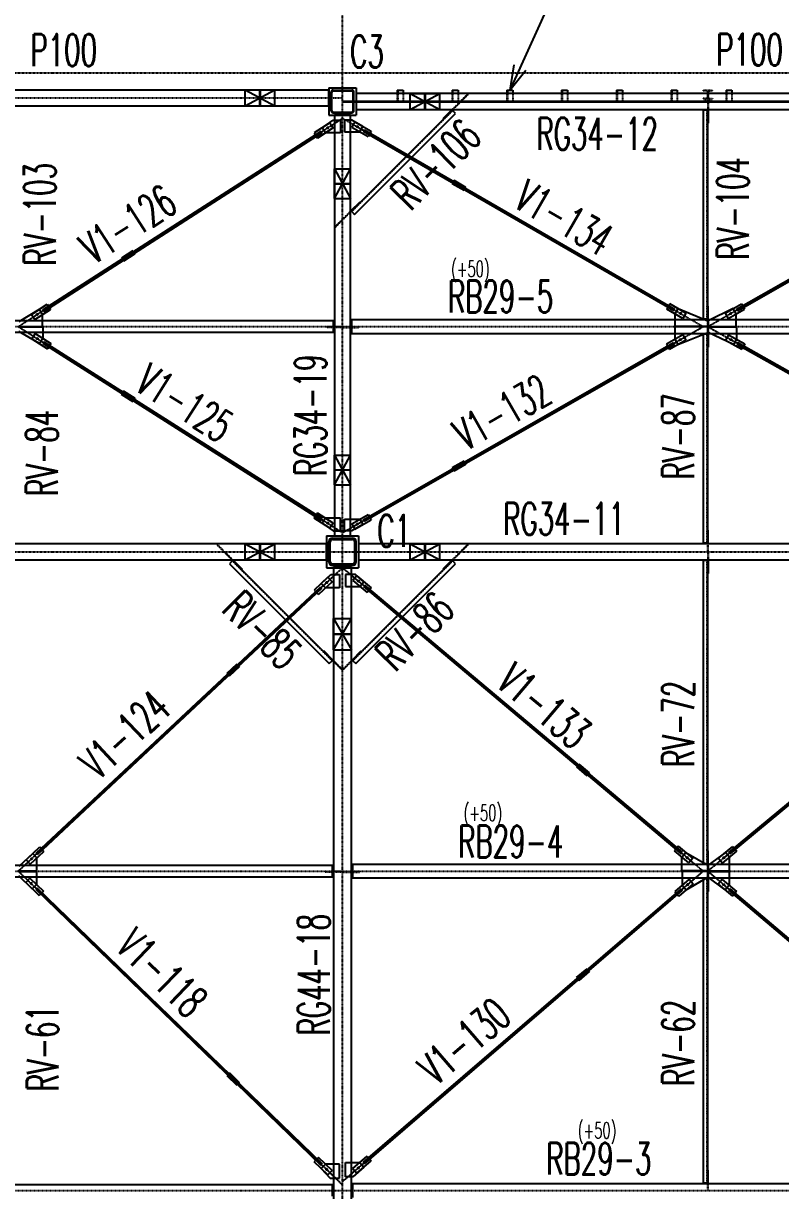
# Model space of a CAD drawing. Header units: millimetres. Extents: x -87051 to 180003, y -2961 to 97158.
# Drawn here: x 119369 to 127662, y 33099 to 45891 of the extents above; entities that cross this region are included whole.
import ezdxf

# ---------------------------------------------------------------- set-up
doc = ezdxf.new("R2010")
doc.units = ezdxf.units.MM
doc.header["$LTSCALE"] = 0.2
doc.linetypes.add('CENTER', pattern=[2, 1.25, -0.25, 0.25, -0.25])
doc.linetypes.add('HIDDEN', pattern=[0.375, 0.25, -0.125])
doc.styles.get("Standard").update_dxf_attribs({"font": 'simplex.shx', "width": 0.8, "height": 700, "bigfont": 'extfont2.shx'})

msp = doc.modelspace()

# ---------------------------------------------------------------- linework, layer by layer
at = {"color": 8, "linetype": 'CENTER'}
for p, q in [((122863.9, 16500.6), (122863.9, 47350.6)), ((110913.9, 45350.6), (161113.9, 45350.6)), ((119313.9, 42568.1), (122863.9, 44850.6)), ((122863.9, 44850.6), (126813.9, 42568.1)), ((126863.9, 42568.1), (130863.9, 44850.6)), ((119313.9, 42568.1), (122863.9, 40310.6)), ((122863.9, 40310.6), (126813.9, 42568.1)), ((126863.9, 42568.1), (130863.9, 40310.6)), ((110913.9, 40100.6), (161113.9, 40100.6)), ((119313.9, 36600.6), (122863.9, 39925.6)), ((122863.9, 39925.6), (126813.9, 36600.6)), ((126863.9, 36600.6), (130863.9, 39925.6)), ((119313.9, 36600.6), (122863.9, 33162.6)), ((122863.9, 33200.1), (126813.9, 36600.6)), ((126863.9, 36600.6), (130863.9, 33200.1))]:
    msp.add_line(p, q, dxfattribs=at)
at = {"color": 8, "linetype": 'Continuous'}
for p, q in [((125416.3, 46752.4), (124695.3, 45160.6)), ((124740.9, 45436.9), (124695.3, 45160.6)), ((124695.3, 45160.6), (124872.9, 45377.1)), ((121958.9, 45160.6), (116668.9, 45160.6)), ((121798.9, 45161.1), (122123.9, 45161.1)), ((121798.9, 44986.1), (121798.9, 45161.1)), ((121798.9, 44986.1), (122123.9, 45161.1)), ((121798.9, 45161.1), (122123.9, 44986.1)), ((121958.9, 44986.6), (121958.9, 45160.6)), ((121963.9, 45160.6), (121963.9, 44986.6)), ((122713.9, 45160.6), (121963.9, 45160.6)), ((122123.9, 44986.1), (122123.9, 45161.1)), ((122713.9, 45185.6), (123013.9, 45185.6)), ((122713.9, 45185.6), (122713.9, 44885.6)), ((122713.9, 44986.6), (122713.9, 45160.6)), ((122761.4, 45160.6), (122966.4, 45160.6)), ((123013.9, 45185.6), (123013.9, 44885.6)), ((123463.9, 45160.6), (123528.9, 45160.6)), ((123463.9, 45160.6), (123463.9, 45122.6)), ((123469.9, 45160.6), (123469.9, 45122.6)), ((123528.9, 45160.6), (123528.9, 45122.6)), ((124063.9, 45160.6), (124128.9, 45160.6)), ((124063.9, 45160.6), (124063.9, 45122.6)), ((124069.9, 45160.6), (124069.9, 45122.6)), ((124128.9, 45160.6), (124128.9, 45122.6)), ((124663.9, 45160.6), (124728.9, 45160.6)), ((124663.9, 45160.6), (124663.9, 45122.6)), ((124669.9, 45160.6), (124669.9, 45122.6)), ((124728.9, 45160.6), (124728.9, 45122.6)), ((125263.9, 45160.6), (125328.9, 45160.6)), ((125263.9, 45160.6), (125263.9, 45122.6)), ((125269.9, 45160.6), (125269.9, 45122.6)), ((125328.9, 45160.6), (125328.9, 45122.6)), ((125863.9, 45160.6), (125928.9, 45160.6)), ((125863.9, 45160.6), (125863.9, 45122.6)), ((125869.9, 45160.6), (125869.9, 45122.6)), ((125928.9, 45160.6), (125928.9, 45122.6)), ((126463.9, 45160.6), (126528.9, 45160.6)), ((126463.9, 45160.6), (126463.9, 45122.6)), ((126469.9, 45160.6), (126469.9, 45122.6)), ((126528.9, 45160.6), (126528.9, 45122.6)), ((127063.9, 45160.6), (127128.9, 45160.6)), ((127063.9, 45160.6), (127063.9, 45122.6)), ((127069.9, 45160.6), (127069.9, 45122.6)), ((127128.9, 45160.6), (127128.9, 45122.6)), ((122738.9, 44933.1), (122738.9, 45138.1)), ((122747.9, 44933.1), (122747.9, 45138.1)), ((122761.4, 45151.6), (122966.4, 45151.6)), ((122863.9, 45038.6), (130863.9, 45038.6)), ((122863.9, 45032.6), (130863.9, 45032.6)), ((122979.9, 44933.1), (122979.9, 45138.1)), ((122988.9, 44933.1), (122988.9, 45138.1)), ((123013.9, 45122.6), (123013.9, 44948.6)), ((123763.9, 45122.6), (123013.9, 45122.6)), ((123603.9, 45123.1), (123928.9, 45123.1)), ((123603.9, 44948.1), (123603.9, 45123.1)), ((123603.9, 44948.1), (123928.9, 45123.1)), ((123603.9, 45123.1), (123928.9, 44948.1)), ((123763.9, 44948.6), (123763.9, 45122.6)), ((123768.9, 45122.6), (123768.9, 44948.6)), ((129958.9, 45122.6), (123768.9, 45122.6)), ((123928.9, 44948.1), (123928.9, 45123.1)), ((116668.9, 44986.6), (121958.9, 44986.6)), ((121798.9, 44986.1), (122123.9, 44986.1)), ((121963.9, 44986.6), (122713.9, 44986.6)), ((122761.4, 44919.6), (122966.4, 44919.6)), ((122761.4, 44910.6), (122966.4, 44910.6)), ((124066.9, 44938.6), (122960.9, 43832.6)), ((122996.2, 43797.3), (124102.2, 44903.3)), ((123013.9, 44948.6), (123763.9, 44948.6)), ((123603.9, 44948.1), (123928.9, 44948.1)), ((123768.9, 44948.6), (129958.9, 44948.6)), ((124062.6, 44942.9), (123963.6, 44843.9)), ((124066.9, 44938.6), (123967.9, 44839.6)), ((124068.4, 44948.6), (124062.6, 44942.9)), ((124076.9, 44948.6), (124066.9, 44938.6)), ((124102.2, 44903.3), (124066.9, 44938.6)), ((126863.9, 44938.6), (126813.9, 44938.6)), ((126813.9, 44938.6), (126813.9, 42652.6)), ((126863.9, 44948.6), (126863.9, 44938.6)), ((126863.9, 42652.6), (126863.9, 44938.6)), ((126863.9, 44938.6), (126863.9, 44798.6)), ((126869.9, 44948.6), (126869.9, 44938.6)), ((126869.9, 44938.6), (126869.9, 44798.6)), ((122725.5, 44801.5), (122553.1, 44690.6)), ((122641.4, 44747.4), (122761.9, 44830.6)), ((122713.9, 44885.6), (123013.9, 44885.6)), ((122725.5, 44801.5), (122761.7, 44745.1)), ((122761.9, 44830.6), (122841.9, 44830.6)), ((122950.9, 44885.6), (122776.9, 44885.6)), ((122776.9, 44885.6), (122776.9, 44135.6)), ((122841.9, 44830.6), (122841.9, 44691)), ((122885.9, 44830.6), (122885.9, 44703)), ((122965.9, 44830.6), (122885.9, 44830.6)), ((122950.9, 44135.6), (122950.9, 44885.6)), ((122999.3, 44811.1), (122965.7, 44753.1)), ((123085.8, 44761), (122965.9, 44830.6)), ((122999.3, 44811.1), (123176.8, 44708.5)), ((123963.6, 44843.9), (123967.9, 44839.6)), ((126863.9, 44798.6), (126869.9, 44798.6)), ((119581, 42751.8), (122628.8, 44711.4)), ((119591.8, 42734.9), (122639.7, 44694.6)), ((122553.1, 44690.6), (122589.3, 44634.2)), ((122761.7, 44745.1), (122589.3, 44634.2)), ((122628.8, 44711.4), (122639.7, 44694.6)), ((122677.6, 44691), (122641.4, 44747.4)), ((122841.9, 44691), (122677.6, 44691)), ((122711.5, 44756.2), (122691.5, 44736.2)), ((122691.5, 44746.2), (122711.5, 44746.2)), ((122701.5, 44756.2), (122701.5, 44736.2)), ((122885.9, 44703), (123052.3, 44703)), ((122965.7, 44753.1), (123143.2, 44650.5)), ((123035.8, 44767.1), (123015.8, 44747.1)), ((123015.8, 44757.1), (123035.8, 44757.1)), ((123025.8, 44767.1), (123025.8, 44747.1)), ((123052.3, 44703), (123085.8, 44761)), ((123100.1, 44725.7), (123090.1, 44708.4)), ((123090.1, 44708.4), (126491.1, 42743.1)), ((123100.1, 44725.7), (126501.1, 42760.4)), ((123176.8, 44708.5), (123143.2, 44650.5)), ((127179.4, 42759.7), (130627, 44727)), ((127189.3, 42742.3), (130636.9, 44709.6)), ((122776.4, 44295.6), (122951.4, 44295.6)), ((122776.4, 43970.6), (122776.4, 44295.6)), ((122776.4, 43970.6), (122951.4, 44295.6)), ((122776.4, 44295.6), (122951.4, 43970.6)), ((122951.4, 43970.6), (122951.4, 44295.6)), ((122776.9, 44135.6), (122950.9, 44135.6)), ((124085.8, 44167.6), (124065.8, 44133)), ((124195.7, 44058), (124065.8, 44133)), ((124215.7, 44092.6), (124085.8, 44167.6)), ((122950.9, 44130.6), (122776.9, 44130.6)), ((122776.9, 44130.6), (122776.9, 40998.3)), ((122950.9, 40998.3), (122950.9, 44130.6)), ((124215.7, 44092.6), (124195.7, 44058)), ((122776.4, 43970.6), (122951.4, 43970.6)), ((122956.6, 43836.9), (123055.6, 43935.9)), ((122960.9, 43832.6), (123059.9, 43931.6)), ((123055.6, 43935.9), (123059.9, 43931.6)), ((122950.9, 43831.1), (122956.6, 43836.9)), ((122950.9, 43822.6), (122960.9, 43832.6)), ((122960.9, 43832.6), (122996.2, 43797.3)), ((120569.1, 43399), (120442.9, 43317.8)), ((120590.7, 43365.3), (120464.6, 43284.2)), ((120569.1, 43399), (120590.7, 43365.3)), ((120442.9, 43317.8), (120464.6, 43284.2)), ((119543.1, 42755.3), (119319.9, 42620.1)), ((119458.9, 42701.2), (119631.4, 42812.1)), ((119495.2, 42644.9), (119667.6, 42755.7)), ((119579.3, 42698.9), (119543.1, 42755.3)), ((119591.8, 42734.9), (119581, 42751.8)), ((119631.4, 42812.1), (119667.6, 42755.7)), ((126447.9, 42818.3), (126414.4, 42760.3)), ((126591.9, 42657.7), (126414.4, 42760.3)), ((126625.4, 42715.7), (126447.9, 42818.3)), ((126491.1, 42743.1), (126501.1, 42760.4)), ((126505.3, 42707.7), (126538.9, 42765.7)), ((126538.9, 42765.7), (126863.9, 42632.6)), ((126863.9, 42652.6), (126863.9, 42792.6)), ((126863.9, 42792.6), (126869.9, 42792.6)), ((126869.9, 42652.6), (126869.9, 42792.6)), ((127141.7, 42765.2), (126869.9, 42632.6)), ((127054.9, 42715.7), (127232.9, 42817.3)), ((127088.1, 42657.5), (127266.1, 42759.1)), ((127174.9, 42707), (127141.7, 42765.2)), ((127189.3, 42742.3), (127179.4, 42759.7)), ((127232.9, 42817.3), (127266.1, 42759.1)), ((122766.9, 42630.1), (115860.9, 42630.1)), ((119458.9, 42701.2), (119495.2, 42644.9)), ((119529.1, 42710.1), (119509.1, 42690.1)), ((119509.1, 42700.1), (119529.1, 42700.1)), ((119519.1, 42710.1), (119519.1, 42690.1)), ((119579.3, 42570.6), (119579.3, 42698.9)), ((122766.9, 42506.1), (122766.9, 42630.1)), ((122960.9, 42642.6), (122960.9, 42493.6)), ((130766.9, 42642.6), (122960.9, 42642.6)), ((126505.3, 42570.9), (126505.3, 42707.7)), ((126575.4, 42721.7), (126555.4, 42701.7)), ((126555.4, 42711.7), (126575.4, 42711.7)), ((126565.4, 42721.7), (126565.4, 42701.7)), ((126625.4, 42715.7), (126591.9, 42657.7)), ((126813.9, 42652.6), (126863.9, 42652.6)), ((126863.9, 42642.6), (126863.9, 42652.6)), ((126863.9, 42632.6), (126863.9, 42580.9)), ((126869.9, 42642.6), (126869.9, 42652.6)), ((126869.9, 42632.6), (126869.9, 42580.9)), ((127054.9, 42715.7), (127088.1, 42657.5)), ((127124.9, 42721.3), (127104.9, 42701.3)), ((127104.9, 42711.3), (127124.9, 42711.3)), ((127114.9, 42721.3), (127114.9, 42701.3)), ((127174.9, 42570.9), (127174.9, 42707)), ((115860.9, 42506.1), (122766.9, 42506.1)), ((119545.7, 42381), (119319.9, 42516.1)), ((119329.9, 42570.6), (119579.3, 42570.6)), ((119329.9, 42565.6), (119581.6, 42565.6)), ((119497.3, 42491.2), (119461.3, 42434.7)), ((119497.3, 42491.2), (119670.2, 42381.2)), ((119581.6, 42565.6), (119581.6, 42437.5)), ((122776.9, 42565.6), (122766.9, 42565.6)), ((122776.9, 42556.6), (122766.9, 42556.6)), ((122950.9, 42565.4), (122960.9, 42565.4)), ((122950.9, 42556.4), (122960.9, 42556.4)), ((122960.9, 42493.6), (130766.9, 42493.6)), ((126589.8, 42478.6), (126411.8, 42376.9)), ((126853.9, 42565.4), (126502.9, 42565.4)), ((126502.9, 42565.4), (126502.9, 42429)), ((126853.9, 42570.9), (126505.3, 42570.9)), ((126536.2, 42370.8), (126863.9, 42503.6)), ((126589.8, 42478.6), (126623, 42420.4)), ((126863.9, 42483.6), (126813.9, 42483.6)), ((126813.9, 42483.6), (126813.9, 40197.6)), ((126853.9, 42570.9), (126863.9, 42580.9)), ((126853.9, 42565.4), (126863.9, 42555.4)), ((126863.9, 42503.6), (126863.9, 42555.4)), ((126863.9, 42493.6), (126863.9, 42483.6)), ((126863.9, 40197.6), (126863.9, 42483.6)), ((126863.9, 42483.6), (126863.9, 42343.6)), ((126879.9, 42570.9), (126869.9, 42580.9)), ((126879.9, 42565.4), (126869.9, 42555.4)), ((126869.9, 42503.6), (126869.9, 42555.4)), ((127144.4, 42371.3), (126869.9, 42503.6)), ((126869.9, 42493.6), (126869.9, 42483.6)), ((126869.9, 42483.6), (126869.9, 42343.6)), ((126879.9, 42570.9), (127174.9, 42570.9)), ((126879.9, 42565.4), (127177.3, 42565.4)), ((127090.2, 42478.8), (127057.3, 42420.5)), ((127090.2, 42478.8), (127268.8, 42378.1)), ((127177.3, 42565.4), (127177.3, 42429.7)), ((119461.3, 42434.7), (119634.3, 42324.7)), ((119531.5, 42446.1), (119511.5, 42426.1)), ((119511.5, 42436.1), (119531.5, 42436.1)), ((119521.5, 42446.1), (119521.5, 42426.1)), ((119581.6, 42437.5), (119545.7, 42381)), ((119594.3, 42401.6), (119583.6, 42384.7)), ((119583.6, 42384.7), (122629, 40448.1)), ((119594.3, 42401.6), (122639.7, 40465)), ((119670.2, 42381.2), (119634.3, 42324.7)), ((123090.7, 40451.8), (126488.6, 42393.7)), ((123100.7, 40434.4), (126498.5, 42376.3)), ((126411.8, 42376.9), (126445, 42318.7)), ((126623, 42420.4), (126445, 42318.7)), ((126488.6, 42393.7), (126498.5, 42376.3)), ((126502.9, 42429), (126536.2, 42370.8)), ((126573, 42434.7), (126553, 42414.7)), ((126553, 42424.7), (126573, 42424.7)), ((126563, 42434.7), (126563, 42414.7)), ((126863.9, 42343.6), (126869.9, 42343.6)), ((127057.3, 42420.5), (127235.8, 42319.7)), ((127127.3, 42435.1), (127107.3, 42415.1)), ((127107.3, 42425.1), (127127.3, 42425.1)), ((127117.3, 42435.1), (127117.3, 42415.1)), ((127177.3, 42429.7), (127144.4, 42371.3)), ((127191.9, 42394.5), (127182.1, 42377.1)), ((127182.1, 42377.1), (130627.3, 40432.6)), ((127191.9, 42394.5), (130637.1, 40450.1)), ((127268.8, 42378.1), (127235.8, 42319.7)), ((120465.8, 41859.3), (120444.3, 41825.6)), ((120592.3, 41778.8), (120465.8, 41859.3)), ((120570.9, 41745.1), (120444.3, 41825.6)), ((120592.3, 41778.8), (120570.9, 41745.1)), ((122776.4, 41158.3), (122951.4, 41158.3)), ((122776.4, 40833.3), (122776.4, 41158.3)), ((122776.4, 40833.3), (122951.4, 41158.3)), ((122776.4, 41158.3), (122951.4, 40833.3)), ((122951.4, 40833.3), (122951.4, 41158.3)), ((124195.2, 41094.5), (124065, 41020.1)), ((124195.2, 41094.5), (124215.1, 41059.8)), ((122776.9, 40998.3), (122950.9, 40998.3)), ((122950.9, 40993.3), (122776.9, 40993.3)), ((122776.9, 40993.3), (122776.9, 40275.6)), ((122950.9, 40275.6), (122950.9, 40993.3)), ((124065, 41020.1), (124084.8, 40985.4)), ((124215.1, 41059.8), (124084.8, 40985.4)), ((122776.4, 40833.3), (122951.4, 40833.3)), ((122589.1, 40525.1), (122553.1, 40468.5)), ((122726.1, 40358.5), (122553.1, 40468.5)), ((122762, 40415.1), (122589.1, 40525.1)), ((122629, 40448.1), (122639.7, 40465)), ((122677.7, 40468.7), (122641.7, 40412.2)), ((122841.9, 40468.7), (122677.7, 40468.7)), ((122711.9, 40423.6), (122691.9, 40403.6)), ((122701.9, 40423.6), (122701.9, 40403.6)), ((122841.9, 40330.6), (122841.9, 40468.7)), ((122885.9, 40330.6), (122885.9, 40457.3)), ((122885.9, 40457.3), (123053, 40457.3)), ((122966.2, 40407.7), (123144.2, 40509.4)), ((122999.5, 40349.5), (123177.4, 40451.2)), ((123053, 40457.3), (123086.3, 40399.1)), ((123100.7, 40434.4), (123090.7, 40451.8)), ((123144.2, 40509.4), (123177.4, 40451.2)), ((122641.7, 40412.2), (122761.9, 40330.6)), ((122691.9, 40413.6), (122711.9, 40413.6)), ((122762, 40415.1), (122726.1, 40358.5)), ((122761.9, 40330.6), (122841.9, 40330.6)), ((122966.4, 40330.6), (122885.9, 40330.6)), ((122966.2, 40407.7), (122999.5, 40349.5)), ((123086.3, 40399.1), (122966.4, 40330.6)), ((123036.2, 40413.4), (123016.2, 40393.4)), ((123016.2, 40403.4), (123036.2, 40403.4)), ((123026.2, 40413.4), (123026.2, 40393.4)), ((126863.9, 40197.6), (126863.9, 40337.6)), ((126863.9, 40337.6), (126869.9, 40337.6)), ((126869.9, 40197.6), (126869.9, 40337.6)), ((121958.9, 40187.6), (116668.9, 40187.6)), ((121798.9, 40188.1), (122123.9, 40188.1)), ((121798.9, 40013.1), (121798.9, 40188.1)), ((121798.9, 40013.1), (122123.9, 40188.1)), ((121798.9, 40188.1), (122123.9, 40013.1)), ((121958.9, 40013.6), (121958.9, 40187.6)), ((121963.9, 40187.6), (121963.9, 40013.6)), ((122688.9, 40187.6), (121963.9, 40187.6)), ((122123.9, 40013.1), (122123.9, 40188.1)), ((122688.9, 40275.6), (123038.9, 40275.6)), ((122688.9, 40275.6), (122688.9, 39925.6)), ((122688.9, 40013.6), (122688.9, 40187.6)), ((122713.9, 39990.6), (122713.9, 40210.6)), ((122729.9, 39990.6), (122729.9, 40210.6)), ((122753.9, 40250.6), (122973.9, 40250.6)), ((122753.9, 40234.6), (122973.9, 40234.6)), ((122776.9, 40275.6), (122950.9, 40275.6)), ((122997.9, 39990.6), (122997.9, 40210.6)), ((123013.9, 39990.6), (123013.9, 40210.6)), ((123038.9, 40275.6), (123038.9, 39925.6)), ((123038.9, 40187.6), (123038.9, 40013.6)), ((123763.9, 40187.6), (123038.9, 40187.6)), ((123603.9, 40188.1), (123928.9, 40188.1)), ((123603.9, 40013.1), (123603.9, 40188.1)), ((123603.9, 40013.1), (123928.9, 40188.1)), ((123603.9, 40188.1), (123928.9, 40013.1)), ((123763.9, 40013.6), (123763.9, 40187.6)), ((123768.9, 40187.6), (123768.9, 40013.6)), ((129958.9, 40187.6), (123768.9, 40187.6)), ((123928.9, 40013.1), (123928.9, 40188.1)), ((126813.9, 40197.6), (126863.9, 40197.6)), ((126863.9, 40187.6), (126863.9, 40197.6)), ((126869.9, 40187.6), (126869.9, 40197.6)), ((116668.9, 40013.6), (121958.9, 40013.6)), ((121660.9, 40003.6), (121625.5, 39968.3)), ((121625.5, 39968.3), (122719, 38874.8)), ((121650.9, 40013.6), (121660.9, 40003.6)), ((121659.4, 40013.6), (121665.1, 40007.9)), ((122754.4, 38910.1), (121660.9, 40003.6)), ((121660.9, 40003.6), (121759.9, 39904.6)), ((121665.1, 40007.9), (121764.1, 39908.9)), ((121798.9, 40013.1), (122123.9, 40013.1)), ((121963.9, 40013.6), (122688.9, 40013.6)), ((122688.9, 39925.6), (123038.9, 39925.6)), ((122753.9, 39966.6), (122973.9, 39966.6)), ((122753.9, 39950.6), (122973.9, 39950.6)), ((122963.4, 39925.6), (122764.4, 39925.6)), ((122764.4, 39925.6), (122764.4, 39200.6)), ((122963.4, 39200.6), (122963.4, 39925.6)), ((124066.9, 40003.6), (122973.4, 38910.1)), ((123008.7, 38874.8), (124102.2, 39968.3)), ((123038.9, 40013.6), (123763.9, 40013.6)), ((123603.9, 40013.1), (123928.9, 40013.1)), ((123768.9, 40013.6), (129958.9, 40013.6)), ((124062.6, 40007.9), (123963.6, 39908.9)), ((124066.9, 40003.6), (123967.9, 39904.6)), ((124068.4, 40013.6), (124062.6, 40007.9)), ((124076.9, 40013.6), (124066.9, 40003.6)), ((124102.2, 39968.3), (124066.9, 40003.6)), ((126863.9, 40003.6), (126813.9, 40003.6)), ((126813.9, 40003.6), (126813.9, 36685.1)), ((126863.9, 40013.6), (126863.9, 40003.6)), ((126863.9, 36685.1), (126863.9, 40003.6)), ((126863.9, 40003.6), (126863.9, 39863.6)), ((126869.9, 40013.6), (126869.9, 40003.6)), ((126869.9, 40003.6), (126869.9, 39863.6)), ((121764.1, 39908.9), (121759.9, 39904.6)), ((122703.8, 39821.5), (122554.1, 39681.4)), ((122630.8, 39753.2), (122734.8, 39850.6)), ((122703.8, 39821.5), (122749.6, 39772.7)), ((122734.8, 39850.6), (122829.4, 39850.6)), ((122829.4, 39850.6), (122829.4, 39704.3)), ((122898.4, 39850.6), (122898.4, 39721)), ((123005, 39850.6), (122898.4, 39850.6)), ((123021.6, 39836.6), (122978.5, 39785.4)), ((122978.5, 39785.4), (123135.3, 39653.3)), ((123098.1, 39772.2), (123005, 39850.6)), ((123021.6, 39836.6), (123178.5, 39704.6)), ((123048.3, 39788.8), (123028.3, 39768.8)), ((123038.3, 39788.8), (123038.3, 39768.8)), ((123963.6, 39908.9), (123967.9, 39904.6)), ((126863.9, 39863.6), (126869.9, 39863.6)), ((119509.9, 36798), (122625, 39715.5)), ((119523.6, 36783.4), (122638.6, 39700.9)), ((122554.1, 39681.4), (122599.9, 39632.5)), ((122749.6, 39772.7), (122599.9, 39632.5)), ((122625, 39715.5), (122638.6, 39700.9)), ((122676.6, 39704.3), (122630.8, 39753.2)), ((122829.4, 39704.3), (122676.6, 39704.3)), ((122700.2, 39772.9), (122680.2, 39752.9)), ((122680.2, 39762.9), (122700.2, 39762.9)), ((122690.2, 39772.9), (122690.2, 39752.9)), ((122898.4, 39721), (123055, 39721)), ((123028.3, 39778.8), (123048.3, 39778.8)), ((123055, 39721), (123098.1, 39772.2)), ((123106, 39734.9), (123093.1, 39719.6)), ((123093.1, 39719.6), (126571, 36792)), ((123106, 39734.9), (126583.9, 36807.3)), ((123178.5, 39704.6), (123135.3, 39653.3)), ((127095.9, 36806.5), (130621.4, 39737.1)), ((127108.7, 36791.1), (130634.2, 39721.7)), ((122763.9, 39370.6), (122963.9, 39370.6)), ((122763.9, 39025.6), (122763.9, 39370.6)), ((122763.9, 39025.6), (122963.9, 39370.6)), ((122763.9, 39370.6), (122963.9, 39025.6)), ((122963.9, 39025.6), (122963.9, 39370.6)), ((122764.4, 39200.6), (122963.4, 39200.6)), ((122963.4, 39195.6), (122764.4, 39195.6)), ((122764.4, 39195.6), (122764.4, 30496.3)), ((122963.4, 30496.3), (122963.4, 39195.6)), ((122763.9, 39025.6), (122963.9, 39025.6)), ((122659.6, 39013.4), (122655.4, 39009.1)), ((122754.4, 38910.1), (122655.4, 39009.1)), ((122758.6, 38914.4), (122659.6, 39013.4)), ((122719, 38874.8), (122754.4, 38910.1)), ((122764.4, 38900.1), (122754.4, 38910.1)), ((122764.4, 38908.6), (122758.6, 38914.4)), ((122963.4, 38908.6), (122969.1, 38914.4)), ((122963.4, 38900.1), (122973.4, 38910.1)), ((122969.1, 38914.4), (123068.1, 39013.4)), ((122973.4, 38910.1), (123072.4, 39009.1)), ((122973.4, 38910.1), (123008.7, 38874.8)), ((123068.1, 39013.4), (123072.4, 39009.1)), ((121599.2, 38768.5), (121708.7, 38871.1)), ((121599.2, 38768.5), (121626.6, 38739.3)), ((121626.6, 38739.3), (121736.1, 38841.9)), ((121708.7, 38871.1), (121736.1, 38841.9)), ((125451.4, 37773.6), (125425.7, 37743)), ((125425.7, 37743), (125540.4, 37646.4)), ((125451.4, 37773.6), (125566.2, 37677)), ((125566.2, 37677), (125540.4, 37646.4)), ((119399, 36726.2), (119548.6, 36866.4)), ((119548.6, 36866.4), (119594.4, 36817.5)), ((126541.7, 36873.5), (126498.5, 36822.3)), ((126698.5, 36741.5), (126541.7, 36873.5)), ((126980.9, 36741.4), (127138.5, 36872.5)), ((127138.5, 36872.5), (127181.4, 36821)), ((119472, 36794.6), (119319.9, 36652.6)), ((119399, 36726.2), (119444.8, 36677.3)), ((119444.8, 36677.3), (119594.4, 36817.5)), ((119468.4, 36746), (119448.4, 36726)), ((119448.4, 36736), (119468.4, 36736)), ((119458.4, 36746), (119458.4, 36726)), ((119517.8, 36745.7), (119472, 36794.6)), ((119523.6, 36783.4), (119509.9, 36798)), ((119517.8, 36603.1), (119517.8, 36745.7)), ((126655.4, 36690.3), (126498.5, 36822.3)), ((126571, 36792), (126583.9, 36807.3)), ((126578.9, 36754.7), (126622, 36805.9)), ((126578.9, 36603.4), (126578.9, 36754.7)), ((126622, 36805.9), (126863.9, 36665.1)), ((126648.7, 36758.1), (126628.7, 36738.1)), ((126628.7, 36748.1), (126648.7, 36748.1)), ((126638.7, 36758.1), (126638.7, 36738.1)), ((126698.5, 36741.5), (126655.4, 36690.3)), ((126863.9, 36685.1), (126863.9, 36825.1)), ((126863.9, 36825.1), (126869.9, 36825.1)), ((126869.9, 36685.1), (126869.9, 36825.1)), ((127057.8, 36805.4), (126869.9, 36665.1)), ((126980.9, 36741.4), (127023.7, 36689.9)), ((127023.7, 36689.9), (127181.4, 36821)), ((127050.8, 36757.6), (127030.8, 36737.6)), ((127030.8, 36747.6), (127050.8, 36747.6)), ((127040.8, 36757.6), (127040.8, 36737.6)), ((127100.6, 36753.8), (127057.8, 36805.4)), ((127108.7, 36791.1), (127095.9, 36806.5)), ((127100.6, 36603.4), (127100.6, 36753.8)), ((122754.4, 36662.6), (115873.4, 36662.6)), ((119329.9, 36603.1), (119517.8, 36603.1)), ((119329.9, 36598.1), (119513.2, 36598.1)), ((119513.2, 36598.1), (119513.2, 36454.2)), ((122754.4, 36538.6), (122754.4, 36662.6)), ((122764.4, 36598.1), (122754.4, 36598.1)), ((122764.4, 36589.1), (122754.4, 36589.1)), ((122963.4, 36597.9), (122973.4, 36597.9)), ((122963.4, 36588.9), (122973.4, 36588.9)), ((122973.4, 36675.1), (122973.4, 36526.1)), ((130754.4, 36675.1), (122973.4, 36675.1)), ((126853.9, 36603.4), (126578.9, 36603.4)), ((126853.9, 36597.9), (126582.9, 36597.9)), ((126582.9, 36597.9), (126582.9, 36445.9)), ((126813.9, 36685.1), (126863.9, 36685.1)), ((126853.9, 36603.4), (126863.9, 36613.4)), ((126853.9, 36597.9), (126863.9, 36587.9)), ((126863.9, 36675.1), (126863.9, 36685.1)), ((126863.9, 36665.1), (126863.9, 36613.4)), ((126863.9, 36536.1), (126863.9, 36587.9)), ((126869.9, 36675.1), (126869.9, 36685.1)), ((126869.9, 36665.1), (126869.9, 36623.4)), ((126879.9, 36597.9), (126869.9, 36587.9)), ((126869.9, 36536.1), (126869.9, 36587.9)), ((126879.9, 36597.9), (127097.4, 36597.9)), ((126889.9, 36603.4), (127100.6, 36603.4)), ((127097.4, 36597.9), (127097.4, 36446.1)), ((115873.4, 36538.6), (122754.4, 36538.6)), ((119466.6, 36406.1), (119319.9, 36548.1)), ((119441.3, 36523.8), (119394.7, 36475.7)), ((119394.7, 36475.7), (119542, 36333.1)), ((119441.3, 36523.8), (119588.6, 36381.2)), ((119464, 36475), (119444, 36455)), ((119444, 36465), (119464, 36465)), ((119454, 36475), (119454, 36455)), ((122973.4, 36526.1), (130754.4, 36526.1)), ((126658.6, 36511.2), (126503.3, 36377.4)), ((126702.4, 36460.4), (126547, 36326.7)), ((126626.6, 36395.2), (126863.9, 36536.1)), ((126652.6, 36463.2), (126632.6, 36443.2)), ((126642.6, 36463.2), (126642.6, 36443.2)), ((126658.6, 36511.2), (126702.4, 36460.4)), ((126863.9, 36516.1), (126813.9, 36516.1)), ((126813.9, 36516.1), (126813.9, 33185.1)), ((126863.9, 36526.1), (126863.9, 36516.1)), ((126863.9, 33185.1), (126863.9, 36516.1)), ((126863.9, 36516.1), (126863.9, 36376.1)), ((127054, 36395), (126869.9, 36536.1)), ((126869.9, 36526.1), (126869.9, 36516.1)), ((126869.9, 36516.1), (126869.9, 36376.1)), ((127021.2, 36510.8), (126977.8, 36459.8)), ((126977.8, 36459.8), (127134, 36327)), ((127021.2, 36510.8), (127177.4, 36378.1)), ((127047.6, 36462.9), (127027.6, 36442.9)), ((127037.6, 36462.9), (127037.6, 36442.9)), ((119513.2, 36454.2), (119466.6, 36406.1)), ((119518.4, 36416.5), (119504.5, 36402.1)), ((119504.5, 36402.1), (122625.6, 33379.4)), ((119518.4, 36416.5), (122639.5, 33393.8)), ((119588.6, 36381.2), (119542, 36333.1)), ((123092.3, 33409.9), (126575.5, 36408.5)), ((123105.3, 33394.8), (126588.5, 36393.4)), ((126503.3, 36377.4), (126547, 36326.7)), ((126575.5, 36408.5), (126588.5, 36393.4)), ((126582.9, 36445.9), (126626.6, 36395.2)), ((126632.6, 36453.2), (126652.6, 36453.2)), ((126863.9, 36376.1), (126869.9, 36376.1)), ((127027.6, 36452.9), (127047.6, 36452.9)), ((127097.4, 36446.1), (127054, 36395)), ((127105, 36408.7), (127092.1, 36393.5)), ((127092.1, 36393.5), (130622, 33392.6)), ((127105, 36408.7), (130634.9, 33407.9)), ((127177.4, 36378.1), (127134, 36327)), ((125428.1, 35434), (125541.8, 35531.9)), ((125428.1, 35434), (125454.2, 35403.7)), ((125454.2, 35403.7), (125567.9, 35501.5)), ((125541.8, 35531.9), (125567.9, 35501.5)), ((121625.3, 34390), (121597.4, 34361.3)), ((121597.4, 34361.3), (121705.2, 34256.9)), ((121625.3, 34390), (121733, 34285.6)), ((121733, 34285.6), (121705.2, 34256.9)), ((122602, 33462.9), (122555.4, 33414.7)), ((122702.7, 33272.1), (122555.4, 33414.7)), ((122749.3, 33320.2), (122602, 33462.9)), ((122625.6, 33379.4), (122639.5, 33393.8)), ((122677.4, 33389.8), (122630.8, 33341.7)), ((122829.4, 33389.8), (122677.4, 33389.8)), ((122829.4, 33237.6), (122829.4, 33389.8)), ((122898.4, 33250.1), (122898.4, 33408.2)), ((122898.4, 33408.2), (123054.2, 33408.2)), ((122978.4, 33342.9), (123133.8, 33476.7)), ((123022.2, 33292.2), (123177.5, 33425.9)), ((123054.2, 33408.2), (123097.9, 33357.4)), ((123105.3, 33394.8), (123092.3, 33409.9)), ((123133.8, 33476.7), (123177.5, 33425.9)), ((122630.8, 33341.7), (122729.4, 33237.6)), ((122700, 33341), (122680, 33321)), ((122680, 33331), (122700, 33331)), ((122690, 33341), (122690, 33321)), ((122749.3, 33320.2), (122702.7, 33272.1)), ((123097.9, 33357.4), (122978.4, 33250.1)), ((122978.4, 33342.9), (123022.2, 33292.2)), ((123048.2, 33360.2), (123028.2, 33340.2)), ((123028.2, 33350.2), (123048.2, 33350.2)), ((123038.2, 33360.2), (123038.2, 33340.2)), ((126863.9, 33185.1), (126863.9, 33325.1)), ((126863.9, 33325.1), (126869.9, 33325.1)), ((126869.9, 33185.1), (126869.9, 33325.1)), ((122754.4, 33162.6), (115873.4, 33162.6)), ((122729.4, 33237.6), (122829.4, 33237.6)), ((122754.4, 33038.6), (122754.4, 33162.6)), ((122978.4, 33250.1), (122898.4, 33250.1)), ((122973.4, 33175.1), (122973.4, 33026.1)), ((130754.4, 33175.1), (122973.4, 33175.1)), ((126813.9, 33185.1), (126863.9, 33185.1)), ((126863.9, 33175.1), (126863.9, 33185.1)), ((126869.9, 33175.1), (126869.9, 33185.1))]:
    msp.add_line(p, q, dxfattribs=at)
at = {"color": 8, "linetype": 'HIDDEN'}
for p, q in [((126813.9, 45160.6), (126913.9, 45160.6)), ((126813.9, 45152.6), (126813.9, 45160.6)), ((126913.9, 45152.6), (126913.9, 45160.6)), ((115763.9, 45073.6), (122863.9, 45073.6)), ((122863.9, 45035.6), (130863.9, 45035.6)), ((123463.9, 45122.6), (123463.9, 45038.6)), ((123469.9, 45122.6), (123469.9, 45038.6)), ((123528.9, 45122.6), (123528.9, 45038.6)), ((124063.9, 45122.6), (124063.9, 45038.6)), ((124152.4, 45032.6), (124068.4, 44948.6)), ((124069.9, 45122.6), (124069.9, 45038.6)), ((124156.6, 45028.4), (124076.9, 44948.6)), ((124128.9, 45122.6), (124128.9, 45038.6)), ((124152.4, 45032.6), (124156.6, 45028.4)), ((124158.4, 45038.6), (124242.4, 45122.6)), ((124158.4, 45038.6), (124166.9, 45038.6)), ((124166.9, 45038.6), (124250.9, 45122.6)), ((124242.4, 45122.6), (124250.9, 45122.6)), ((124663.9, 45122.6), (124663.9, 45038.6)), ((124669.9, 45122.6), (124669.9, 45038.6)), ((124728.9, 45122.6), (124728.9, 45038.6)), ((125263.9, 45122.6), (125263.9, 45038.6)), ((125269.9, 45122.6), (125269.9, 45038.6)), ((125328.9, 45122.6), (125328.9, 45038.6)), ((125863.9, 45122.6), (125863.9, 45038.6)), ((125869.9, 45122.6), (125869.9, 45038.6)), ((125928.9, 45122.6), (125928.9, 45038.6)), ((126463.9, 45122.6), (126463.9, 45038.6)), ((126469.9, 45122.6), (126469.9, 45038.6)), ((126528.9, 45122.6), (126528.9, 45038.6)), ((126852.9, 45152.6), (126813.9, 45152.6)), ((126813.9, 45068.6), (126813.9, 45060.6)), ((126852.9, 45068.6), (126813.9, 45068.6)), ((126813.9, 45060.6), (126913.9, 45060.6)), ((126860.9, 45144.6), (126860.9, 45076.6)), ((126863.9, 45038.6), (126863.9, 45122.6)), ((126863.9, 45122.6), (126869.9, 45122.6)), ((126863.9, 45038.6), (126869.9, 45038.6)), ((126863.9, 45032.6), (126863.9, 44948.6)), ((126863.9, 45032.6), (126869.9, 45032.6)), ((126866.9, 45144.6), (126866.9, 45076.6)), ((126869.9, 45038.6), (126869.9, 45122.6)), ((126869.9, 45032.6), (126869.9, 44948.6)), ((126874.9, 45152.6), (126913.9, 45152.6)), ((126874.9, 45068.6), (126913.9, 45068.6)), ((126913.9, 45068.6), (126913.9, 45060.6)), ((127063.9, 45122.6), (127063.9, 45038.6)), ((127069.9, 45122.6), (127069.9, 45038.6)), ((127128.9, 45122.6), (127128.9, 45038.6)), ((122964.4, 43829.1), (124070.4, 44935.1)), ((126858.9, 42652.6), (126858.9, 44938.6)), ((122866.9, 43747.1), (122950.9, 43831.1)), ((122871.1, 43742.9), (122950.9, 43822.6)), ((122860.9, 43741.1), (122776.9, 43657.1)), ((122860.9, 43732.6), (122776.9, 43648.6)), ((122776.9, 43657.1), (122776.9, 43648.6)), ((122860.9, 43741.1), (122860.9, 43732.6)), ((122866.9, 43747.1), (122871.1, 43742.9)), ((126863.9, 42570.9), (126863.9, 42642.6)), ((126869.9, 42570.9), (126869.9, 42642.6)), ((115763.9, 42568.1), (122863.9, 42568.1)), ((122766.9, 42565.6), (122686.9, 42565.6)), ((122686.9, 42565.6), (122686.9, 42556.6)), ((122766.9, 42556.6), (122686.9, 42556.6)), ((122860.9, 42565.6), (122776.9, 42565.6)), ((122860.9, 42556.6), (122776.9, 42556.6)), ((122860.9, 42565.6), (122860.9, 42556.6)), ((122863.9, 42568.1), (130863.9, 42568.1)), ((122866.9, 42565.4), (122950.9, 42565.4)), ((122866.9, 42565.4), (122866.9, 42556.4)), ((122866.9, 42556.4), (122950.9, 42556.4)), ((122960.9, 42565.4), (123040.9, 42565.4)), ((122960.9, 42556.4), (123040.9, 42556.4)), ((123040.9, 42565.4), (123040.9, 42556.4)), ((126858.9, 40197.6), (126858.9, 42483.6)), ((126863.9, 42570.9), (126869.9, 42570.9)), ((126863.9, 42565.4), (126863.9, 42493.6)), ((126863.9, 42565.4), (126869.9, 42565.4)), ((126869.9, 42565.4), (126869.9, 42493.6)), ((121560.9, 40103.6), (121476.9, 40187.6)), ((121485.4, 40187.6), (121476.9, 40187.6)), ((121569.4, 40103.6), (121485.4, 40187.6)), ((124158.4, 40103.6), (124242.4, 40187.6)), ((124166.9, 40103.6), (124250.9, 40187.6)), ((124242.4, 40187.6), (124250.9, 40187.6)), ((126863.9, 40103.6), (126863.9, 40187.6)), ((126869.9, 40103.6), (126869.9, 40187.6)), ((121569.4, 40103.6), (121560.9, 40103.6)), ((121575.4, 40097.6), (121571.1, 40093.4)), ((121571.1, 40093.4), (121650.9, 40013.6)), ((121575.4, 40097.6), (121659.4, 40013.6)), ((124152.4, 40097.6), (124068.4, 40013.6)), ((124156.6, 40093.4), (124076.9, 40013.6)), ((124152.4, 40097.6), (124156.6, 40093.4)), ((124158.4, 40103.6), (124166.9, 40103.6)), ((126863.9, 40103.6), (126869.9, 40103.6)), ((126863.9, 40097.6), (126863.9, 40013.6)), ((126863.9, 40097.6), (126869.9, 40097.6)), ((126869.9, 40097.6), (126869.9, 40013.6)), ((121657.3, 40000.1), (122750.8, 38906.6)), ((122976.9, 38906.6), (124070.4, 40000.1)), ((126858.9, 36685.1), (126858.9, 40003.6)), ((122859.9, 38813.1), (122764.4, 38908.6)), ((122855.6, 38808.9), (122764.4, 38900.1)), ((122867.9, 38813.1), (122963.4, 38908.6)), ((122872.1, 38808.9), (122963.4, 38900.1)), ((122859.9, 38813.1), (122855.6, 38808.9)), ((122867.9, 38813.1), (122872.1, 38808.9)), ((115763.9, 36600.6), (122863.9, 36600.6)), ((122754.4, 36598.1), (122674.4, 36598.1)), ((122674.4, 36598.1), (122674.4, 36589.1)), ((122754.4, 36589.1), (122674.4, 36589.1)), ((122859.9, 36598.1), (122764.4, 36598.1)), ((122859.9, 36589.1), (122764.4, 36589.1)), ((122859.9, 36598.1), (122859.9, 36589.1)), ((122863.9, 36600.6), (130863.9, 36600.6)), ((122867.9, 36597.9), (122963.4, 36597.9)), ((122867.9, 36597.9), (122867.9, 36588.9)), ((122867.9, 36588.9), (122963.4, 36588.9)), ((122973.4, 36597.9), (123053.4, 36597.9)), ((122973.4, 36588.9), (123053.4, 36588.9)), ((123053.4, 36597.9), (123053.4, 36588.9)), ((126863.9, 36603.4), (126863.9, 36675.1)), ((126863.9, 36603.4), (126869.9, 36603.4)), ((126863.9, 36597.9), (126863.9, 36526.1)), ((126863.9, 36597.9), (126869.9, 36597.9)), ((126869.9, 36603.4), (126869.9, 36675.1)), ((126869.9, 36597.9), (126869.9, 36526.1)), ((126858.9, 33185.1), (126858.9, 36516.1)), ((126863.9, 33103.4), (126863.9, 33175.1)), ((126869.9, 33103.4), (126869.9, 33175.1)), ((115763.9, 33100.6), (122863.9, 33100.6)), ((122863.9, 33100.6), (130863.9, 33100.6)), ((126863.9, 33103.4), (126869.9, 33103.4))]:
    msp.add_line(p, q, dxfattribs=at)
at = {"color": 8, "linetype": 'Continuous'}
for centre in [(122701.5, 44746.2), (123025.8, 44757.1), (119519.1, 42700.1), (126565.4, 42711.7), (127114.9, 42711.3), (119521.5, 42436.1), (126563, 42424.7), (127117.3, 42425.1), (122701.9, 40413.6), (123026.2, 40403.4), (123038.3, 39778.8), (122690.2, 39762.9), (119458.4, 36736), (126638.7, 36748.1), (127040.8, 36747.6), (119454, 36465), (126642.6, 36453.2), (127037.6, 36452.9), (122690, 33331), (123038.2, 33350.2)]:
    msp.add_circle(centre, 6.7, dxfattribs=at)
for centre, radius, start, end in [((122761.4, 45138.1), 22.5, 90, 180), ((122966.4, 45138.1), 22.5, 0, 90), ((122761.4, 45138.1), 13.5, 90, 180), ((122966.4, 45138.1), 13.5, 0, 90), ((122761.4, 44933.1), 22.5, 180, 270), ((122761.4, 44933.1), 13.5, 180, 270), ((122966.4, 44933.1), 22.5, 270, 0), ((122966.4, 44933.1), 13.5, 270, 0), ((122753.9, 40210.6), 40, 90, 180), ((122753.9, 40210.6), 24, 90, 180), ((122973.9, 40210.6), 40, 0, 90), ((122973.9, 40210.6), 24, 0, 90), ((122753.9, 39990.6), 40, 180, 270), ((122753.9, 39990.6), 24, 180, 270), ((122973.9, 39990.6), 40, 270, 0), ((122973.9, 39990.6), 24, 270, 0), ((126869.9, 36603.4), 20, 0, 90)]:
    msp.add_arc(centre, radius, start, end, dxfattribs=at)
at = {"color": 8, "linetype": 'HIDDEN'}
for centre, start, end in [((126852.9, 45144.6), 0, 90), ((126852.9, 45076.6), 270, 0), ((126874.9, 45144.6), 90, 180), ((126874.9, 45076.6), 180, 270)]:
    msp.add_arc(centre, 8, start, end, dxfattribs=at)

# ---------------------------------------------------------------- texts
at = {"color": 8, "width": 0.6}
for s, height, p in [('P100', 350, (119446.5, 45423.1)), ('C3', 350, (122948, 45406.4)), ('P100', 350, (126957.6, 45427.9)), ('RG34-12', 350, (124988, 44506.3)), ('(+50)', 175, (124052, 43113.2)), ('RB29-5', 350, (124019.1, 42723.6)), ('RG34-11', 350, (124623.7, 40287.6)), ('C1', 350, (123245.7, 40154.7)), ('(+50)', 175, (124189.4, 37151.7)), ('RB29-4', 350, (124130.4, 36750.8)), ('(+50)', 175, (125440, 33672.2)), ('RB29-3', 350, (125095.2, 33275.1))]:
    msp.add_text(s, height=height, dxfattribs=at).set_placement(p)
for s, rotation, p in [('RV-106', 45.00024, (123612.1, 43824.4)), ('RV-104', 90, (127313.5, 43301)), ('RV-103', 90, (119724.5, 43236.1)), ('V1-134', 329.97861, (124719.8, 43888.2)), ('V1-126', 32.7393, (120139.1, 43241.3)), ('RG34-19', 90, (122688.9, 40929.7)), ('V1-125', 327.54709, (120572.5, 41883.2)), ('V1-132', 29.74879, (124214.8, 41200.4)), ('RV-87', 90, (126713.9, 40892.7)), ('RV-84', 90, (119747.9, 40710.2)), ('RV-85', 315.00024, (121529, 39452.7)), ('RV-86', 45.00024, (123443.3, 38772.6)), ('V1-133', 319.91026, (124533.8, 38637.6)), ('RV-72', 90, (126713.9, 37741.6)), ('V1-124', 43.12553, (120192, 37587.5)), ('RG44-18', 90, (122723.5, 34800.4)), ('V1-118', 315.91823, (120364.8, 35749.9)), ('V1-130', 40.7247, (123888.1, 34240.2)), ('RV-61', 90, (119755.7, 34187.7)), ('RV-62', 90, (126713.9, 34246))]:
    msp.add_text(s, height=350, rotation=rotation, dxfattribs=at).set_placement(p)

doc.saveas('drawing.dxf')
